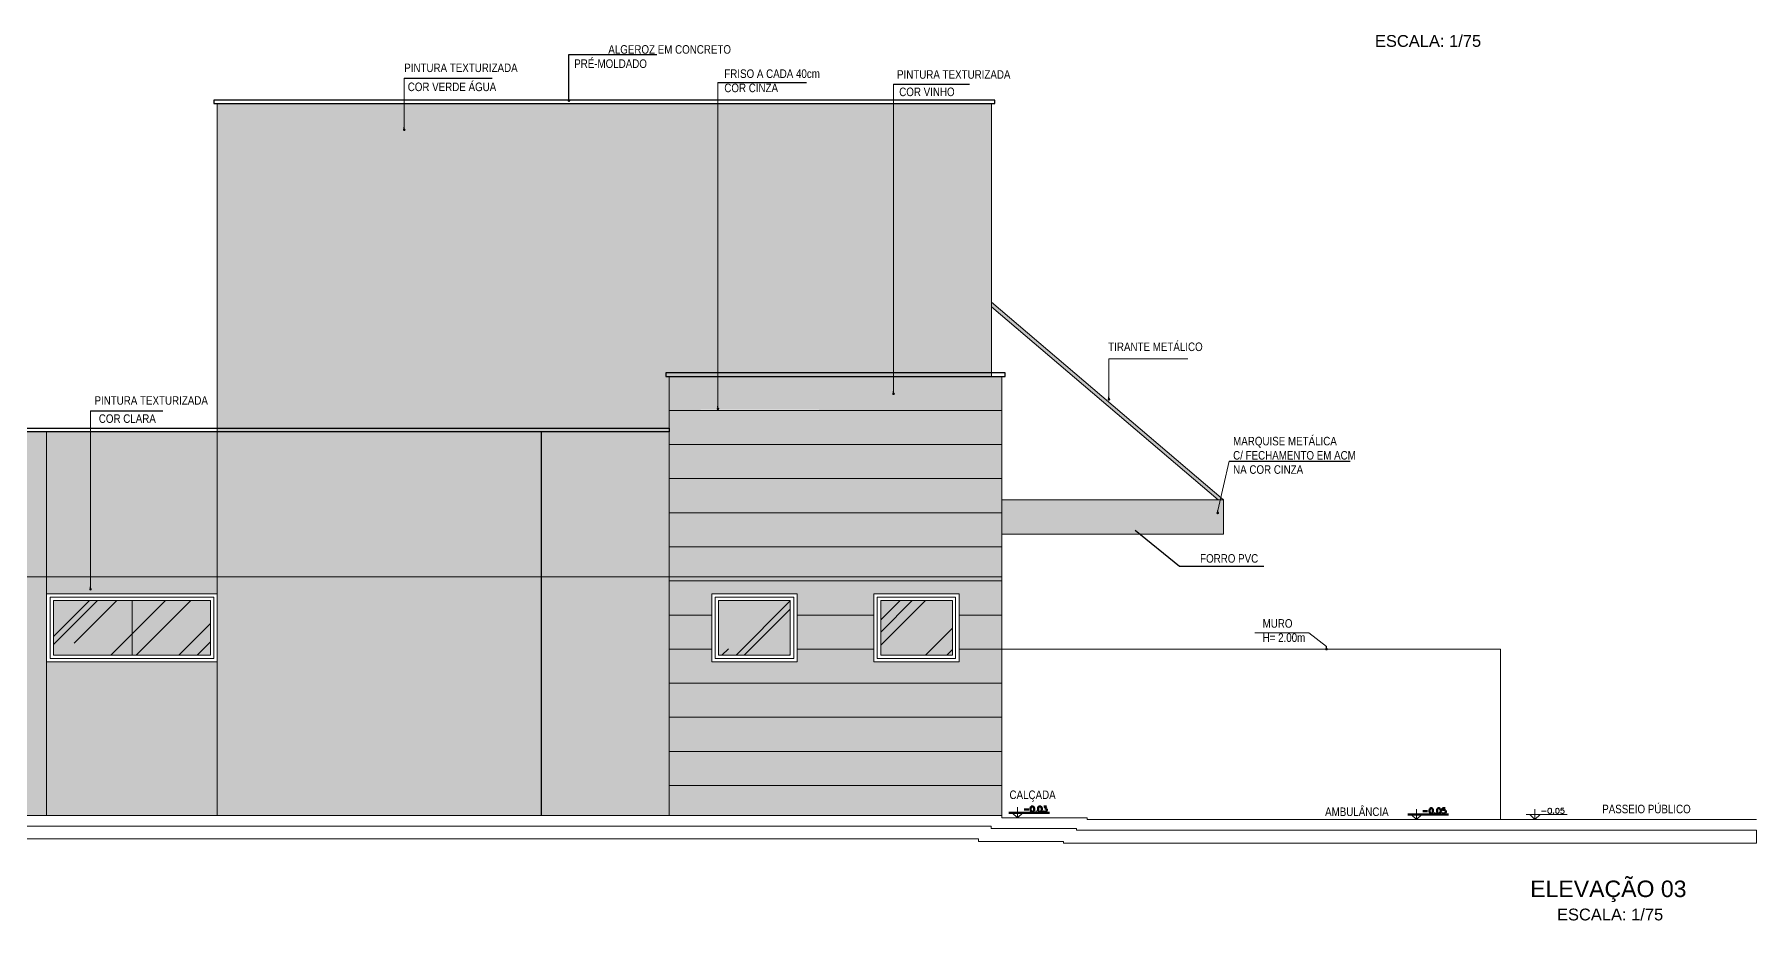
# Model space of a CAD drawing. Header units: inches. Extents: x 44775 to 44858.1, y 6760.4 to 6802.7.
# Drawn here: x 44795.87 to 44816.06, y 6770.98 to 6781.37 of the extents above; entities that cross this region are included whole.
import ezdxf

# ---------------------------------------------------------------- set-up
doc = ezdxf.new("R2010")
doc.units = ezdxf.units.IN
doc.header["$MEASUREMENT"] = 0
doc.layers.add('at_Entity', color=7, linetype='Continuous', lineweight=9)
for name, color, linetype in [('PA', 7, 'Continuous'), ('PENA3', 3, 'Continuous'), ('TEXTO 3', 2, 'Continuous'), ('TEXTO 4', 6, 'Continuous')]:
    doc.layers.add(name, color=color, linetype=linetype)
doc.styles.add('ARIAL', font='ARIALN.TTF')
doc.styles.add('style1', font='arial.ttf')
pattern_1 = [(45, (0.1073, 5.4537), (0.712763635, 1.900703028), [12.6, -1.68, 4.2, -0.84]), (45, (0.6003, 6.5407), (-1.383949392, 0.19601), [2.52, -0.2772, 5.04, -0.63]), (45, (-0.10056, 6.25556), (2.690682724, 3.486602117), [6.72, -1.176, 3.36, -0.84])]

# ---------------------------------------------------------------- blocks, each defined once
blk = doc.blocks.new('_DOT')
at = {"color": 0, "linetype": 'ByBlock'}
blk.add_line((-0.5, 0), (-1, 0), dxfattribs=at)
at = {"color": 0, "linetype": 'ByBlock', "const_width": 0.5}
blk.add_lwpolyline([(-0.25, 0, 1), (0.25, 0, 1)], format="xyb", close=True, dxfattribs=at)
blk = doc.blocks.new('FREPOKF')
at = {"layer": 'at_Entity', "color": 0}
for p, q in [((44807.287, 6766.728), (44807.287, 6766.853)), ((44807.223, 6766.789), (44807.287, 6766.728)), ((44807.287, 6766.789), (44807.223, 6766.789)), ((44807.287, 6766.789), (44807.223, 6766.789)), ((44807.223, 6766.789), (44807.287, 6766.728)), ((44807.287, 6766.728), (44807.287, 6766.789)), ((44807.287, 6766.728), (44807.348, 6766.789))]:
    blk.add_line(p, q, dxfattribs=at)
at = {"layer": 'at_Entity', "color": 0, "lineweight": 211}
for p, q in [((44807.365, 6766.828), (44807.418, 6766.828)), ((44807.441, 6766.853), (44807.439, 6766.836)), ((44807.439, 6766.836), (44807.439, 6766.828)), ((44807.439, 6766.828), (44807.441, 6766.813)), ((44807.447, 6766.861), (44807.441, 6766.853)), ((44807.441, 6766.813), (44807.447, 6766.804)), ((44807.456, 6766.864), (44807.447, 6766.861)), ((44807.447, 6766.804), (44807.456, 6766.802)), ((44807.462, 6766.864), (44807.456, 6766.864)), ((44807.456, 6766.802), (44807.462, 6766.802)), ((44807.471, 6766.861), (44807.462, 6766.864)), ((44807.462, 6766.802), (44807.471, 6766.804)), ((44807.477, 6766.853), (44807.471, 6766.861)), ((44807.471, 6766.804), (44807.477, 6766.813)), ((44807.481, 6766.836), (44807.477, 6766.853)), ((44807.477, 6766.813), (44807.481, 6766.828)), ((44807.481, 6766.828), (44807.481, 6766.836)), ((44807.505, 6766.806), (44807.5, 6766.804)), ((44807.5, 6766.804), (44807.505, 6766.802)), ((44807.507, 6766.804), (44807.505, 6766.806)), ((44807.505, 6766.802), (44807.507, 6766.804)), ((44807.53, 6766.853), (44807.528, 6766.836)), ((44807.528, 6766.836), (44807.528, 6766.828)), ((44807.528, 6766.828), (44807.53, 6766.813)), ((44807.536, 6766.861), (44807.53, 6766.853)), ((44807.53, 6766.813), (44807.536, 6766.804)), ((44807.545, 6766.864), (44807.536, 6766.861)), ((44807.536, 6766.804), (44807.545, 6766.802)), ((44807.551, 6766.864), (44807.545, 6766.864)), ((44807.545, 6766.802), (44807.551, 6766.802)), ((44807.56, 6766.861), (44807.551, 6766.864)), ((44807.551, 6766.802), (44807.56, 6766.804)), ((44807.566, 6766.853), (44807.56, 6766.861)), ((44807.56, 6766.804), (44807.566, 6766.813)), ((44807.57, 6766.836), (44807.566, 6766.853)), ((44807.566, 6766.813), (44807.57, 6766.828)), ((44807.57, 6766.828), (44807.57, 6766.836)), ((44807.591, 6766.806), (44807.587, 6766.813)), ((44807.593, 6766.804), (44807.591, 6766.806)), ((44807.593, 6766.864), (44807.625, 6766.864)), ((44807.602, 6766.802), (44807.593, 6766.804)), ((44807.61, 6766.802), (44807.602, 6766.802)), ((44807.625, 6766.864), (44807.608, 6766.84)), ((44807.608, 6766.84), (44807.617, 6766.84)), ((44807.621, 6766.804), (44807.61, 6766.802)), ((44807.617, 6766.84), (44807.623, 6766.836)), ((44807.625, 6766.811), (44807.621, 6766.804)), ((44807.623, 6766.836), (44807.625, 6766.834)), ((44807.625, 6766.834), (44807.629, 6766.825)), ((44807.629, 6766.819), (44807.625, 6766.811)), ((44807.629, 6766.825), (44807.629, 6766.819)), ((44807.185, 6766.789), (44807.661, 6766.789))]:
    blk.add_line(p, q, dxfattribs=at)
blk = doc.blocks.new('EOIJF')
at = {"layer": 'at_Entity', "color": 0}
for p, q in [((44811.963, 6766.709), (44811.963, 6766.832)), ((44811.9, 6766.768), (44811.963, 6766.709)), ((44811.963, 6766.768), (44811.9, 6766.768)), ((44811.963, 6766.768), (44811.9, 6766.768)), ((44811.9, 6766.768), (44811.963, 6766.709)), ((44811.963, 6766.709), (44811.963, 6766.768)), ((44811.963, 6766.709), (44812.024, 6766.768))]:
    blk.add_line(p, q, dxfattribs=at)
at = {"layer": 'at_Entity', "color": 0, "lineweight": 211}
for p, q in [((44812.039, 6766.809), (44812.094, 6766.809)), ((44812.118, 6766.832), (44812.115, 6766.817)), ((44812.115, 6766.817), (44812.115, 6766.809)), ((44812.115, 6766.809), (44812.118, 6766.794)), ((44812.124, 6766.84), (44812.118, 6766.832)), ((44812.118, 6766.794), (44812.124, 6766.785)), ((44812.132, 6766.844), (44812.124, 6766.84)), ((44812.139, 6766.844), (44812.132, 6766.844)), ((44812.147, 6766.84), (44812.139, 6766.844)), ((44812.154, 6766.832), (44812.147, 6766.84)), ((44812.147, 6766.785), (44812.154, 6766.794)), ((44812.156, 6766.817), (44812.154, 6766.832)), ((44812.154, 6766.794), (44812.156, 6766.809)), ((44812.156, 6766.809), (44812.156, 6766.817)), ((44812.206, 6766.832), (44812.204, 6766.817)), ((44812.204, 6766.817), (44812.204, 6766.809)), ((44812.204, 6766.809), (44812.206, 6766.794)), ((44812.213, 6766.84), (44812.206, 6766.832)), ((44812.206, 6766.794), (44812.213, 6766.785)), ((44812.221, 6766.844), (44812.213, 6766.84)), ((44812.228, 6766.844), (44812.221, 6766.844)), ((44812.236, 6766.84), (44812.228, 6766.844)), ((44812.242, 6766.832), (44812.236, 6766.84)), ((44812.236, 6766.785), (44812.242, 6766.794)), ((44812.247, 6766.817), (44812.242, 6766.832)), ((44812.242, 6766.794), (44812.247, 6766.809)), ((44812.247, 6766.809), (44812.247, 6766.817)), ((44812.266, 6766.787), (44812.264, 6766.794)), ((44812.27, 6766.844), (44812.266, 6766.817)), ((44812.266, 6766.817), (44812.27, 6766.819)), ((44812.3, 6766.844), (44812.27, 6766.844)), ((44812.27, 6766.819), (44812.278, 6766.823)), ((44812.278, 6766.823), (44812.287, 6766.823)), ((44812.287, 6766.823), (44812.295, 6766.819)), ((44812.295, 6766.819), (44812.302, 6766.815)), ((44812.302, 6766.815), (44812.306, 6766.804)), ((44812.306, 6766.8), (44812.302, 6766.789)), ((44812.306, 6766.804), (44812.306, 6766.8)), ((44811.862, 6766.768), (44812.338, 6766.768)), ((44812.124, 6766.785), (44812.132, 6766.781)), ((44812.132, 6766.781), (44812.139, 6766.781)), ((44812.139, 6766.781), (44812.147, 6766.785)), ((44812.181, 6766.787), (44812.177, 6766.785)), ((44812.177, 6766.785), (44812.181, 6766.781)), ((44812.183, 6766.785), (44812.181, 6766.787)), ((44812.181, 6766.781), (44812.183, 6766.785)), ((44812.213, 6766.785), (44812.221, 6766.781)), ((44812.221, 6766.781), (44812.228, 6766.781)), ((44812.228, 6766.781), (44812.236, 6766.785)), ((44812.27, 6766.785), (44812.266, 6766.787)), ((44812.278, 6766.781), (44812.27, 6766.785)), ((44812.287, 6766.781), (44812.278, 6766.781)), ((44812.295, 6766.785), (44812.287, 6766.781)), ((44812.302, 6766.789), (44812.295, 6766.785))]:
    blk.add_line(p, q, dxfattribs=at)
blk = doc.blocks.new('RIJF')
at = {"layer": 'at_Entity', "color": 0}
for p, q in [((44813.351, 6766.709), (44813.351, 6766.832)), ((44813.43, 6766.809), (44813.485, 6766.809)), ((44813.508, 6766.832), (44813.504, 6766.817)), ((44813.504, 6766.817), (44813.504, 6766.809)), ((44813.504, 6766.809), (44813.508, 6766.794)), ((44813.514, 6766.84), (44813.508, 6766.832)), ((44813.508, 6766.794), (44813.514, 6766.785)), ((44813.523, 6766.844), (44813.514, 6766.84)), ((44813.529, 6766.844), (44813.523, 6766.844)), ((44813.537, 6766.84), (44813.529, 6766.844)), ((44813.544, 6766.832), (44813.537, 6766.84)), ((44813.537, 6766.785), (44813.544, 6766.794)), ((44813.546, 6766.817), (44813.544, 6766.832)), ((44813.544, 6766.794), (44813.546, 6766.809)), ((44813.546, 6766.809), (44813.546, 6766.817)), ((44813.597, 6766.832), (44813.595, 6766.817)), ((44813.595, 6766.817), (44813.595, 6766.809)), ((44813.595, 6766.809), (44813.597, 6766.794)), ((44813.603, 6766.84), (44813.597, 6766.832)), ((44813.597, 6766.794), (44813.603, 6766.785)), ((44813.612, 6766.844), (44813.603, 6766.84)), ((44813.618, 6766.844), (44813.612, 6766.844)), ((44813.626, 6766.84), (44813.618, 6766.844)), ((44813.633, 6766.832), (44813.626, 6766.84)), ((44813.626, 6766.785), (44813.633, 6766.794)), ((44813.635, 6766.817), (44813.633, 6766.832)), ((44813.633, 6766.794), (44813.635, 6766.809)), ((44813.635, 6766.809), (44813.635, 6766.817)), ((44813.656, 6766.787), (44813.654, 6766.794)), ((44813.66, 6766.844), (44813.656, 6766.817)), ((44813.656, 6766.817), (44813.66, 6766.819)), ((44813.69, 6766.844), (44813.66, 6766.844)), ((44813.66, 6766.819), (44813.669, 6766.823)), ((44813.669, 6766.823), (44813.677, 6766.823)), ((44813.677, 6766.823), (44813.686, 6766.819)), ((44813.686, 6766.819), (44813.692, 6766.815)), ((44813.692, 6766.815), (44813.694, 6766.804)), ((44813.694, 6766.8), (44813.692, 6766.789)), ((44813.694, 6766.804), (44813.694, 6766.8)), ((44813.25, 6766.768), (44813.728, 6766.768)), ((44813.29, 6766.768), (44813.351, 6766.709)), ((44813.351, 6766.768), (44813.29, 6766.768)), ((44813.351, 6766.768), (44813.29, 6766.768)), ((44813.29, 6766.768), (44813.351, 6766.709)), ((44813.351, 6766.709), (44813.351, 6766.768)), ((44813.351, 6766.709), (44813.415, 6766.768)), ((44813.514, 6766.785), (44813.523, 6766.781)), ((44813.523, 6766.781), (44813.529, 6766.781)), ((44813.529, 6766.781), (44813.537, 6766.785)), ((44813.569, 6766.787), (44813.567, 6766.785)), ((44813.567, 6766.785), (44813.569, 6766.781)), ((44813.573, 6766.785), (44813.569, 6766.787)), ((44813.569, 6766.781), (44813.573, 6766.785)), ((44813.603, 6766.785), (44813.612, 6766.781)), ((44813.612, 6766.781), (44813.618, 6766.781)), ((44813.618, 6766.781), (44813.626, 6766.785)), ((44813.66, 6766.785), (44813.656, 6766.787)), ((44813.669, 6766.781), (44813.66, 6766.785)), ((44813.677, 6766.781), (44813.669, 6766.781)), ((44813.686, 6766.785), (44813.677, 6766.781)), ((44813.692, 6766.789), (44813.686, 6766.785))]:
    blk.add_line(p, q, dxfattribs=at)

msp = doc.modelspace()

# ---------------------------------------------------------------- hatches: boundary and pattern name
h = msp.add_hatch()
h.set_pattern_fill('AR-RROOF', color=256, scale=0.84, angle=45)
h.set_pattern_definition(pattern_1)
h.paths.add_polyline_path([(44797.0125, 6774.7317), (44796.092, 6774.7317), (44796.092, 6774.0926), (44797.0125, 6774.0926)])
h = msp.add_hatch()
h.set_pattern_fill('AR-RROOF', color=256, scale=0.84, angle=45)
h.set_pattern_definition(pattern_1)
h.paths.add_polyline_path([(44797.9309, 6774.7317), (44797.0125, 6774.7317), (44797.0125, 6774.0926), (44797.9309, 6774.0926)])
h = msp.add_hatch()
h.set_pattern_fill('AR-RROOF', color=256, scale=0.84, angle=45)
h.set_pattern_definition(pattern_1)
h.paths.add_polyline_path([(44804.7298, 6774.7317), (44803.8919, 6774.7317), (44803.8897, 6774.7296), (44803.8897, 6774.0926), (44804.7298, 6774.0926)])
h = msp.add_hatch()
h.set_pattern_fill('AR-RROOF', color=256, scale=0.84, angle=45)
h.set_pattern_definition(pattern_1)
h.paths.add_polyline_path([(44806.63, 6774.7317), (44805.79, 6774.7317), (44805.79, 6774.0926), (44806.63, 6774.0926)])
at = {"layer": 'at_Entity', "true_color": 0xaca072}
h = msp.add_hatch(color=33, dxfattribs=at)
h.dxf.hatch_style = 1
h.paths.add_polyline_path([(44803.8813, 6780.5614), (44800.2036, 6780.5614), (44800.2036, 6780.2842), (44800.2036, 6780.2617, -1), (44800.2036, 6780.2467, -1), (44800.2036, 6780.2617), (44800.2036, 6780.2842), (44800.2036, 6780.5614), (44798.0113, 6780.5614), (44798.0113, 6776.7123), (44802.6095, 6776.7123), (44803.3099, 6776.7123), (44803.3099, 6777.3619), (44803.8813, 6777.3619)])
h = msp.add_hatch(color=33, dxfattribs=at)
h.dxf.hatch_style = 1
h.paths.add_polyline_path([(44805.9402, 6780.5614), (44803.8813, 6780.5614), (44803.8813, 6777.3619), (44805.9402, 6777.3619)])
h = msp.add_hatch(color=33, dxfattribs=at)
h.dxf.hatch_style = 1
h.paths.add_polyline_path([(44807.0892, 6780.5614), (44805.9402, 6780.5614), (44805.9402, 6777.3619), (44807.0892, 6777.3619)])
h = msp.add_hatch(color=33, dxfattribs=at)
h.dxf.hatch_style = 1
h.paths.add_polyline_path([(44796.0116, 6776.7123), (44792.2133, 6776.7123), (44792.2133, 6775.011), (44796.0116, 6775.011)])
h = msp.add_hatch(color=33, dxfattribs=at)
h.dxf.hatch_style = 1
h.paths.add_polyline_path([(44801.8096, 6776.7123), (44798.0113, 6776.7123), (44798.0113, 6775.011), (44801.8096, 6775.011)])
h = msp.add_hatch(color=33, dxfattribs=at)
h.dxf.hatch_style = 1
h.paths.add_polyline_path([(44803.3099, 6776.7123), (44801.8096, 6776.7123), (44801.8096, 6775.011), (44802.6095, 6775.011), (44803.3099, 6775.011)])
at = {"layer": 'PA'}
h = msp.add_hatch(color=253, dxfattribs=at)
h.dxf.hatch_style = 1
h.paths.add_polyline_path([(44807.0892, 6778.2338), (44807.0892, 6778.1787), (44809.7449, 6775.9124), (44809.7691, 6775.9124), (44809.7756, 6775.9404)])
at = {"layer": 'PA', "true_color": 0x4f7538}
h = msp.add_hatch(color=87, dxfattribs=at)
h.dxf.hatch_style = 1
h.paths.add_polyline_path([(44803.8813, 6777.3619), (44803.3099, 6777.3619), (44803.3099, 6776.962), (44803.8813, 6776.9732, -0.9997033), (44803.8813, 6776.9882), (44803.8813, 6777.0107)])
h = msp.add_hatch(color=87, dxfattribs=at)
h.dxf.hatch_style = 1
h.paths.add_polyline_path([(44805.9402, 6777.187), (44805.9402, 6777.3619), (44803.8813, 6777.3619), (44803.8813, 6777.0107), (44803.8813, 6776.9882, -1.0002968), (44803.8813, 6776.9732), (44807.2098, 6776.962), (44807.2098, 6777.3619), (44805.9402, 6777.3619), (44805.9402, 6777.187), (44805.9402, 6777.1645, -1), (44805.9402, 6777.1495, -1), (44805.9402, 6777.1645)])
h = msp.add_hatch(color=87, dxfattribs=at)
h.dxf.hatch_style = 1
h.paths.add_polyline_path([(44807.2098, 6776.962), (44803.3099, 6776.962), (44803.3099, 6776.5621), (44807.2098, 6776.5621)])
at = {"layer": 'PA', "true_color": 0xd1cfbd}
h = msp.add_hatch(color=9, dxfattribs=at)
h.dxf.hatch_style = 1
h.paths.add_polyline_path([(44798.0113, 6776.7123), (44796.5258, 6776.7123), (44796.5258, 6774.8946), (44796.5258, 6774.8721, -1), (44796.5258, 6774.8571, -1), (44796.5258, 6774.8721), (44796.5258, 6774.8946), (44796.5258, 6776.7123), (44796.0116, 6776.7123), (44796.0116, 6774.8121), (44798.0113, 6774.8121)])
at = {"layer": 'PA', "true_color": 0x4f7538}
h = msp.add_hatch(color=87, dxfattribs=at)
h.dxf.hatch_style = 1
h.paths.add_polyline_path([(44807.2098, 6776.5621), (44803.3099, 6776.5621), (44803.3099, 6776.1621), (44807.2098, 6776.1621)])
h = msp.add_hatch(color=87, dxfattribs=at)
h.dxf.hatch_style = 1
h.paths.add_polyline_path([(44807.2098, 6776.1621), (44803.3099, 6776.1621), (44803.3099, 6775.7622), (44807.2098, 6775.7622)])
at = {"layer": 'PA'}
h = msp.add_hatch(color=252, dxfattribs=at)
h.dxf.hatch_style = 1
h.paths.add_polyline_path([(44809.8084, 6775.9124), (44809.7691, 6775.9124), (44809.7407, 6775.7897), (44809.7407, 6775.7672, -1), (44809.7407, 6775.7522, -1), (44809.7407, 6775.7672), (44809.7407, 6775.7897), (44809.7691, 6775.9124), (44807.2098, 6775.9124), (44807.2098, 6775.5125), (44809.8084, 6775.5125)])
at = {"layer": 'PA', "true_color": 0x4f7538}
h = msp.add_hatch(color=87, dxfattribs=at)
h.dxf.hatch_style = 1
h.paths.add_polyline_path([(44807.2098, 6775.7622), (44803.3099, 6775.7622), (44803.3099, 6775.3623), (44807.2098, 6775.3623)])
h = msp.add_hatch(color=87, dxfattribs=at)
h.dxf.hatch_style = 1
h.paths.add_polyline_path([(44807.2098, 6775.3623), (44803.3099, 6775.3623), (44803.3099, 6774.9623), (44807.2098, 6774.9623)])
at = {"layer": 'PA', "true_color": 0xd1cfbd}
h = msp.add_hatch(color=9, dxfattribs=at)
h.dxf.hatch_style = 1
h.paths.add_polyline_path([(44796.0116, 6775.011), (44792.2133, 6775.011), (44792.2133, 6772.2114), (44796.0116, 6772.2114)])
h = msp.add_hatch(color=9, dxfattribs=at)
h.dxf.hatch_style = 1
h.paths.add_polyline_path([(44801.8096, 6775.011), (44798.0113, 6775.011), (44798.0113, 6772.2114), (44801.8096, 6772.2114)])
h = msp.add_hatch(color=9, dxfattribs=at)
h.dxf.hatch_style = 1
h.paths.add_polyline_path([(44803.3099, 6775.011), (44801.8096, 6775.011), (44801.8096, 6772.2114), (44803.3099, 6772.2114)])
at = {"layer": 'PA', "true_color": 0x4f7538}
h = msp.add_hatch(color=87, dxfattribs=at)
h.dxf.hatch_style = 1
h.paths.add_polyline_path([(44807.2098, 6774.9623), (44803.3099, 6774.9623), (44803.3099, 6774.5624), (44803.8093, 6774.5624), (44803.8093, 6774.8121), (44804.8102, 6774.8121), (44804.8102, 6774.5624), (44805.7096, 6774.5624), (44805.7096, 6774.8121), (44806.7083, 6774.8121), (44806.7083, 6774.5624), (44807.2098, 6774.5624)])
at = {"layer": 'PA', "true_color": 0xb8c9d1}
h = msp.add_hatch(color=9, dxfattribs=at)
h.dxf.hatch_style = 1
h.paths.add_polyline_path([(44797.0125, 6774.7317), (44796.092, 6774.7317), (44796.092, 6774.0926), (44797.0125, 6774.0926)])
h = msp.add_hatch(color=9, dxfattribs=at)
h.dxf.hatch_style = 1
h.paths.add_polyline_path([(44797.9309, 6774.7317), (44797.0125, 6774.7317), (44797.0125, 6774.0926), (44797.9309, 6774.0926)])
h = msp.add_hatch(color=9, dxfattribs=at)
h.dxf.hatch_style = 1
h.paths.add_polyline_path([(44804.7298, 6774.7317), (44803.8919, 6774.7317), (44803.8897, 6774.7296), (44803.8897, 6774.0926), (44804.7298, 6774.0926)])
h = msp.add_hatch(color=9, dxfattribs=at)
h.dxf.hatch_style = 1
h.paths.add_polyline_path([(44806.63, 6774.7317), (44805.79, 6774.7317), (44805.79, 6774.0926), (44806.63, 6774.0926)])
at = {"layer": 'PA', "true_color": 0x4f7538}
h = msp.add_hatch(color=87, dxfattribs=at)
h.dxf.hatch_style = 1
h.paths.add_polyline_path([(44803.8093, 6774.5624), (44803.3099, 6774.5624), (44803.3099, 6774.1624), (44803.8093, 6774.1624)])
h = msp.add_hatch(color=87, dxfattribs=at)
h.dxf.hatch_style = 1
h.paths.add_polyline_path([(44805.7096, 6774.5624), (44804.8102, 6774.5624), (44804.8102, 6774.1624), (44805.7096, 6774.1624)])
h = msp.add_hatch(color=87, dxfattribs=at)
h.dxf.hatch_style = 1
h.paths.add_polyline_path([(44807.2098, 6774.5624), (44806.7083, 6774.5624), (44806.7083, 6774.1624), (44807.2098, 6774.1624)])
h = msp.add_hatch(color=87, dxfattribs=at)
h.dxf.hatch_style = 1
h.paths.add_polyline_path([(44805.7096, 6774.1624), (44804.8102, 6774.1624), (44804.8102, 6774.0122), (44803.8093, 6774.0122), (44803.8093, 6774.1624), (44803.3099, 6774.1624), (44803.3099, 6773.7625), (44807.2098, 6773.7625), (44807.2098, 6774.1624), (44806.7083, 6774.1624), (44806.7083, 6774.0122), (44805.7096, 6774.0122)])
at = {"layer": 'PA', "true_color": 0xd1cfbd}
h = msp.add_hatch(color=9, dxfattribs=at)
h.dxf.hatch_style = 1
h.paths.add_polyline_path([(44798.0113, 6774.0122), (44796.0116, 6774.0122), (44796.0116, 6772.2114), (44798.0113, 6772.2114)])
at = {"layer": 'PA', "true_color": 0x4f7538}
h = msp.add_hatch(color=87, dxfattribs=at)
h.dxf.hatch_style = 1
h.paths.add_polyline_path([(44807.2098, 6773.7625), (44803.3099, 6773.7625), (44803.3099, 6773.3626), (44807.2098, 6773.3626)])
h = msp.add_hatch(color=87, dxfattribs=at)
h.dxf.hatch_style = 1
h.paths.add_polyline_path([(44807.2098, 6773.3626), (44803.3099, 6773.3626), (44803.3099, 6772.9626), (44807.2098, 6772.9626)])
h = msp.add_hatch(color=87, dxfattribs=at)
h.dxf.hatch_style = 1
h.paths.add_polyline_path([(44807.2098, 6772.9626), (44803.3099, 6772.9626), (44803.3099, 6772.5627), (44807.2098, 6772.5627)])
h = msp.add_hatch(color=87, dxfattribs=at)
h.dxf.hatch_style = 1
h.paths.add_polyline_path([(44807.2098, 6772.5627), (44803.3099, 6772.5627), (44803.3099, 6772.2114), (44807.2098, 6772.2114)])

# ---------------------------------------------------------------- linework, layer by layer
for p, q in [((44800.2036, 6780.8598), (44801.2343, 6780.8598)), ((44803.8813, 6780.8069), (44804.9209, 6780.8069)), ((44805.9402, 6780.79), (44806.8301, 6780.79)), ((44796.5258, 6776.9578), (44797.3736, 6776.9578)), ((44809.874, 6776.3653), (44811.2928, 6776.3653)), ((44808.7744, 6775.5559), (44809.2924, 6775.1349)), ((44809.2924, 6775.1349), (44809.8651, 6775.1349)), ((44809.8651, 6775.1349), (44810.2809, 6775.1349))]:
    msp.add_line(p, q)
at = {"color": 3}
for points in [[(44797.9713, 6780.5614), (44807.1292, 6780.5614), (44807.1292, 6780.6014), (44797.9713, 6780.6014)], [(44803.2699, 6777.3619), (44807.2498, 6777.3619), (44807.2498, 6777.4019), (44803.2699, 6777.4019)], [(44803.3099, 6776.7123), (44781.7749, 6776.7123), (44781.7749, 6776.7523), (44803.3099, 6776.7523)]]:
    msp.add_lwpolyline(points, close=True, dxfattribs=at)
at = {"layer": 'at_Entity', "color": 0}
for p, q in [((44800.2036, 6780.2842), (44800.2036, 6780.8598)), ((44803.8813, 6777.0107), (44803.8813, 6780.8069)), ((44805.9402, 6777.187), (44805.9402, 6780.79)), ((44807.0892, 6780.5614), (44798.0113, 6780.5614)), ((44798.0113, 6780.5614), (44798.0113, 6776.7123)), ((44807.0892, 6780.5614), (44807.0892, 6777.3619)), ((44809.8084, 6775.9124), (44807.0892, 6778.2338)), ((44809.7449, 6775.9124), (44807.0892, 6778.1787)), ((44808.4647, 6777.1228), (44808.4647, 6777.5693)), ((44808.4647, 6777.5693), (44809.3915, 6777.5693)), ((44803.3099, 6777.3619), (44803.3099, 6772.2114)), ((44807.2098, 6777.3619), (44803.3099, 6777.3619)), ((44807.2098, 6777.3619), (44807.2098, 6772.2114)), ((44796.5258, 6774.8946), (44796.5258, 6776.9578)), ((44796.0116, 6776.7123), (44792.2133, 6776.7123)), ((44796.0116, 6776.7123), (44796.0116, 6772.2114)), ((44796.0116, 6776.7123), (44798.0113, 6776.7123)), ((44797.897, 6776.7123), (44797.6473, 6776.7123)), ((44797.897, 6776.7123), (44797.6473, 6776.7123)), ((44798.0113, 6776.7123), (44798.0113, 6772.2114)), ((44798.0113, 6776.7123), (44803.3099, 6776.7123)), ((44802.6095, 6776.7123), (44803.3099, 6776.7123)), ((44809.7407, 6775.7897), (44809.874, 6776.3653)), ((44809.8084, 6775.9124), (44807.2098, 6775.9124)), ((44809.8084, 6775.5125), (44809.8084, 6775.9124)), ((44807.2098, 6775.5125), (44809.8084, 6775.5125)), ((44781.8149, 6775.0114), (44807.2098, 6775.0114)), ((44792.2133, 6775.011), (44796.0116, 6775.011)), ((44801.8096, 6775.011), (44798.0113, 6775.011)), ((44802.6095, 6775.011), (44801.8096, 6775.011)), ((44796.0116, 6774.8121), (44798.0113, 6774.8121)), ((44796.0116, 6774.0122), (44796.0116, 6774.8121)), ((44796.0518, 6774.7719), (44797.9711, 6774.7719)), ((44796.0518, 6774.0524), (44796.0518, 6774.7719)), ((44796.092, 6774.7317), (44797.9309, 6774.7317)), ((44796.092, 6774.0926), (44796.092, 6774.7317)), ((44797.0125, 6774.7317), (44797.0125, 6774.0926)), ((44797.9309, 6774.7317), (44797.9309, 6774.0926)), ((44797.9711, 6774.7719), (44797.9711, 6774.0524)), ((44798.0113, 6774.8121), (44798.0113, 6774.0122)), ((44803.8093, 6774.8121), (44804.8102, 6774.8121)), ((44803.8093, 6774.0122), (44803.8093, 6774.8121)), ((44804.77, 6774.7719), (44803.8495, 6774.7719)), ((44803.8495, 6774.7719), (44803.8495, 6774.0524)), ((44804.7298, 6774.7317), (44803.8897, 6774.7317)), ((44803.8897, 6774.7317), (44803.8897, 6774.0926)), ((44803.8897, 6774.7296), (44803.8919, 6774.7317)), ((44804.7298, 6774.0926), (44804.7298, 6774.7317)), ((44804.77, 6774.0524), (44804.77, 6774.7719)), ((44804.8102, 6774.8121), (44804.8102, 6774.0122)), ((44805.7096, 6774.8121), (44806.7083, 6774.8121)), ((44805.7096, 6774.0122), (44805.7096, 6774.8121)), ((44806.6681, 6774.7719), (44805.7498, 6774.7719)), ((44805.7498, 6774.7719), (44805.7498, 6774.0524)), ((44806.63, 6774.7317), (44805.79, 6774.7317)), ((44805.79, 6774.7317), (44805.79, 6774.0926)), ((44805.79, 6774.7296), (44805.79, 6774.7317)), ((44806.63, 6774.0926), (44806.63, 6774.7317)), ((44806.6681, 6774.0524), (44806.6681, 6774.7719)), ((44806.7083, 6774.8121), (44806.7083, 6774.0122)), ((44810.8072, 6774.355), (44810.1745, 6774.355)), ((44811.0145, 6774.1921), (44810.8072, 6774.355)), ((44797.9309, 6774.0926), (44796.092, 6774.0926)), ((44803.8897, 6774.0926), (44804.7298, 6774.0926)), ((44805.79, 6774.0926), (44806.63, 6774.0926)), ((44813.0565, 6774.1624), (44807.2098, 6774.1624)), ((44813.0565, 6772.1628), (44813.0565, 6774.1624)), ((44798.0113, 6774.0122), (44796.0116, 6774.0122)), ((44797.9711, 6774.0524), (44796.0518, 6774.0524)), ((44804.8102, 6774.0122), (44803.8093, 6774.0122)), ((44803.8495, 6774.0524), (44804.77, 6774.0524)), ((44806.7083, 6774.0122), (44805.7096, 6774.0122)), ((44805.7498, 6774.0524), (44806.6681, 6774.0524)), ((44781.8149, 6772.2114), (44807.2098, 6772.2114)), ((44807.0829, 6772.0866), (44781.9398, 6772.0866)), ((44797.897, 6772.2114), (44797.6473, 6772.2114)), ((44807.0829, 6772.057), (44807.0829, 6772.0866)), ((44808.0838, 6772.057), (44807.0829, 6772.057)), ((44807.2098, 6772.2114), (44807.2098, 6772.1818)), ((44807.2098, 6772.1818), (44808.2086, 6772.1818)), ((44808.0838, 6772.0379), (44808.0838, 6772.057)), ((44808.2086, 6772.1818), (44808.2086, 6772.1628)), ((44808.2086, 6772.1628), (44816.0571, 6772.1628)), ((44806.9348, 6771.9363), (44782.09, 6771.9363)), ((44806.9348, 6771.9067), (44806.9348, 6771.9363)), ((44807.9335, 6771.9067), (44806.9348, 6771.9067)), ((44807.9335, 6771.8877), (44807.9335, 6771.9067)), ((44816.0571, 6771.8877), (44807.9335, 6771.8877)), ((44816.0571, 6771.8877), (44807.9335, 6771.8877)), ((44816.0571, 6772.0379), (44808.0838, 6772.0379)), ((44816.0571, 6772.0379), (44816.0571, 6771.8877))]:
    msp.add_line(p, q, dxfattribs=at)
at = {"layer": 'at_Entity', "color": 134, "true_color": 0x21a196}
for p, q in [((44798.0113, 6780.5614), (44798.0113, 6777.3619)), ((44798.0113, 6780.5614), (44807.0892, 6780.5614)), ((44807.0892, 6780.5614), (44807.0892, 6777.3619)), ((44807.0892, 6780.5614), (44807.0892, 6777.3619)), ((44798.0113, 6777.3619), (44798.0113, 6776.7123)), ((44803.3099, 6777.3619), (44803.3099, 6776.7123)), ((44803.3099, 6777.3619), (44803.3099, 6776.7123)), ((44792.2133, 6776.7123), (44796.0116, 6776.7123)), ((44796.0116, 6776.7123), (44796.0116, 6775.011)), ((44796.0116, 6776.7123), (44796.0116, 6775.011)), ((44798.0113, 6776.7123), (44798.0113, 6775.011)), ((44798.0113, 6776.7123), (44801.8096, 6776.7123)), ((44798.0113, 6776.7123), (44803.3099, 6776.7123)), ((44801.8096, 6776.7123), (44801.8096, 6775.011)), ((44801.8096, 6776.7123), (44801.8096, 6775.011)), ((44801.8096, 6776.7123), (44801.8096, 6775.011)), ((44801.8096, 6776.7123), (44802.6095, 6776.7123)), ((44792.2133, 6775.011), (44796.0116, 6775.011)), ((44798.0113, 6775.011), (44801.8096, 6775.011)), ((44801.8096, 6775.011), (44802.6095, 6775.011))]:
    msp.add_line(p, q, dxfattribs=at)
at = {"layer": 'at_Entity', "color": 216, "true_color": 0x720072}
for p, q in [((44803.3099, 6777.3619), (44803.3099, 6774.8121)), ((44803.3099, 6777.3619), (44807.2098, 6777.3619)), ((44807.2098, 6777.3619), (44807.2098, 6774.8121)), ((44807.2098, 6777.3619), (44807.2098, 6774.8121)), ((44803.3099, 6774.8121), (44803.3099, 6774.0122)), ((44803.8093, 6774.8121), (44803.8093, 6774.0122)), ((44803.8093, 6774.8121), (44803.8093, 6774.0122)), ((44804.8102, 6774.8121), (44804.8102, 6774.0122)), ((44805.7096, 6774.8121), (44805.7096, 6774.0122)), ((44805.7096, 6774.8121), (44805.7096, 6774.0122)), ((44806.7083, 6774.8121), (44806.7083, 6774.0122)), ((44807.2098, 6774.8121), (44807.2098, 6774.0122)), ((44807.2098, 6774.8121), (44807.2098, 6774.0122)), ((44803.3099, 6774.0122), (44803.3099, 6772.2114)), ((44807.2098, 6774.0122), (44807.2098, 6772.2114)), ((44807.2098, 6774.0122), (44807.2098, 6772.2114)), ((44803.3099, 6772.2114), (44807.2098, 6772.2114))]:
    msp.add_line(p, q, dxfattribs=at)
at = {"layer": 'at_Entity', "color": 252, "true_color": 0x989898}
for p, q in [((44807.2077, 6776.962), (44803.3099, 6776.962)), ((44807.2077, 6776.5621), (44803.3099, 6776.5621)), ((44807.2077, 6776.1621), (44803.3099, 6776.1621)), ((44807.2077, 6775.7622), (44803.3099, 6775.7622)), ((44807.2077, 6775.3623), (44803.3099, 6775.3623)), ((44807.2077, 6774.9623), (44803.3099, 6774.9623)), ((44803.3099, 6774.5624), (44803.8093, 6774.5624)), ((44805.7096, 6774.5624), (44804.8102, 6774.5624)), ((44806.7083, 6774.5624), (44807.2077, 6774.5624)), ((44803.3099, 6774.1624), (44803.8093, 6774.1624)), ((44804.8102, 6774.1624), (44805.7096, 6774.1624)), ((44806.7083, 6774.1624), (44807.2077, 6774.1624)), ((44807.2077, 6773.7625), (44803.3099, 6773.7625)), ((44807.2077, 6773.3626), (44803.3099, 6773.3626)), ((44807.2077, 6772.9626), (44803.3099, 6772.9626)), ((44807.2077, 6772.5627), (44803.3099, 6772.5627))]:
    msp.add_line(p, q, dxfattribs=at)
at = {"layer": 'at_Entity', "color": 254, "true_color": 0xdae3e7}
for p, q in [((44796.0116, 6776.7123), (44796.0116, 6775.011)), ((44796.0116, 6776.7123), (44798.0113, 6776.7123)), ((44798.0113, 6776.7123), (44798.0113, 6775.011)), ((44798.0113, 6776.7123), (44798.0113, 6775.011)), ((44802.6095, 6776.7123), (44803.3099, 6776.7123)), ((44803.3099, 6776.7123), (44803.3099, 6775.011)), ((44803.3099, 6776.7123), (44803.3099, 6775.011)), ((44807.2098, 6775.9124), (44807.2098, 6775.5125)), ((44807.2098, 6775.9124), (44809.8084, 6775.9124)), ((44809.8084, 6775.9124), (44809.8084, 6775.5125)), ((44809.8084, 6775.9124), (44809.8084, 6775.5125)), ((44807.2098, 6775.5125), (44809.8084, 6775.5125)), ((44792.2133, 6775.011), (44796.0116, 6775.011)), ((44796.0116, 6775.011), (44796.0116, 6774.8121)), ((44796.0116, 6775.011), (44796.0116, 6774.8121)), ((44796.0116, 6775.011), (44796.0116, 6774.8121)), ((44798.0113, 6775.011), (44798.0113, 6774.8121)), ((44798.0113, 6775.011), (44798.0113, 6774.8121)), ((44798.0113, 6775.011), (44798.0113, 6774.0122)), ((44798.0113, 6775.011), (44801.8096, 6775.011)), ((44801.8096, 6775.011), (44801.8096, 6774.0122)), ((44801.8096, 6775.011), (44801.8096, 6774.0122)), ((44801.8096, 6775.011), (44801.8096, 6772.2114)), ((44801.8096, 6775.011), (44803.3099, 6775.011)), ((44802.6095, 6775.011), (44803.3099, 6775.011)), ((44803.3099, 6775.011), (44803.3099, 6772.2114)), ((44803.3099, 6775.011), (44803.3099, 6772.2114)), ((44796.0116, 6774.8121), (44798.0113, 6774.8121)), ((44796.0116, 6774.8121), (44796.0116, 6774.0122)), ((44796.0116, 6774.8121), (44796.0116, 6774.0122)), ((44796.0116, 6774.0122), (44796.0116, 6772.2114)), ((44796.0116, 6774.0122), (44798.0113, 6774.0122)), ((44796.0116, 6774.0122), (44796.0116, 6772.2114)), ((44796.0116, 6774.0122), (44796.0116, 6772.2114)), ((44798.0113, 6774.0122), (44798.0113, 6772.2114)), ((44798.0113, 6774.0122), (44798.0113, 6772.2114)), ((44798.0113, 6774.0122), (44798.0113, 6772.2114)), ((44801.8096, 6774.0122), (44801.8096, 6772.2114)), ((44801.8096, 6774.0122), (44801.8096, 6772.2114)), ((44792.2133, 6772.2114), (44796.0116, 6772.2114)), ((44796.0116, 6772.2114), (44798.0113, 6772.2114)), ((44798.0113, 6772.2114), (44801.8096, 6772.2114)), ((44801.8096, 6772.2114), (44803.3099, 6772.2114))]:
    msp.add_line(p, q, dxfattribs=at)
at = {"layer": 'at_Entity', "color": 254, "true_color": 0xdbdbdb}
for p, q in [((44796.092, 6774.7317), (44796.092, 6774.0926)), ((44796.092, 6774.7317), (44797.0125, 6774.7317)), ((44797.0125, 6774.7317), (44797.0125, 6774.0926)), ((44797.0125, 6774.7317), (44797.9309, 6774.7317)), ((44797.0125, 6774.7317), (44797.0125, 6774.0926)), ((44797.0125, 6774.7317), (44797.0125, 6774.0926)), ((44797.9309, 6774.7317), (44797.9309, 6774.0926)), ((44797.9309, 6774.7317), (44797.9309, 6774.0926)), ((44803.8897, 6774.7317), (44803.8897, 6774.0926)), ((44803.8897, 6774.7317), (44804.7298, 6774.7317)), ((44804.7298, 6774.7317), (44804.7298, 6774.0926)), ((44804.7298, 6774.7317), (44804.7298, 6774.0926)), ((44805.79, 6774.7317), (44805.79, 6774.0926)), ((44805.79, 6774.7317), (44806.63, 6774.7317)), ((44806.63, 6774.7317), (44806.63, 6774.0926)), ((44806.63, 6774.7317), (44806.63, 6774.0926)), ((44796.092, 6774.0926), (44797.0125, 6774.0926)), ((44797.0125, 6774.0926), (44797.9309, 6774.0926)), ((44803.8897, 6774.0926), (44804.7298, 6774.0926)), ((44805.79, 6774.0926), (44806.63, 6774.0926))]:
    msp.add_line(p, q, dxfattribs=at)
at = {"layer": 'PA', "color": 0}
for p, q in [((44802.1344, 6780.6261), (44802.1344, 6781.1354)), ((44802.1344, 6781.1354), (44803.165, 6781.1354))]:
    msp.add_line(p, q, dxfattribs=at)
at = {"layer": 'PENA3', "color": 3}
msp.add_line((44801.8096, 6776.7123), (44801.8096, 6772.2114), dxfattribs=at)

# ---------------------------------------------------------------- block references
at = {"xscale": 0.03000000000000004, "yscale": 0.03000000000000004, "zscale": 0.03000000000000004, "rotation": 270.0340085218178}
for p in [(44800.2036, 6780.2542), (44805.9402, 6777.157), (44808.4647, 6777.0928), (44803.8813, 6776.9807), (44809.7407, 6775.7597), (44796.5258, 6774.8646), (44811.0146, 6774.1621)]:
    msp.add_blockref('_DOT', p, dxfattribs=at)
for name in ['FREPOKF', 'EOIJF', 'RIJF']:
    msp.add_blockref(name, (0.1073, 5.4537))
at = {"layer": 'PA', "xscale": 0.03000000000000006, "yscale": 0.03000000000000006, "zscale": 0.03000000000000006, "rotation": 270.0340085218178}
msp.add_blockref('_DOT', (44802.1345, 6780.5961), dxfattribs=at)

# ---------------------------------------------------------------- texts
at = {"char_height": 0.1, "attachment_point": 7, "style": 'ARIAL'}
for s, insert in [('PINTURA TEXTURIZADA', (44800.2033, 6780.9298)), ('FRISO A CADA 40cm\\PCOR CINZA', (44803.9561, 6780.6941)), ('PINTURA TEXTURIZADA', (44805.9807, 6780.8515)), ('COR VERDE ÁGUA', (44800.2449, 6780.7064)), ('COR VINHO', (44806.0068, 6780.6477)), ('TIRANTE METÁLICO', (44808.4566, 6777.6573)), ('PINTURA TEXTURIZADA', (44796.5723, 6777.0279)), ('COR CLARA', (44796.6235, 6776.8149)), ('MARQUISE METÁLICA\\PC/ FECHAMENTO EM ACM\\PNA COR CINZA', (44809.921, 6776.2175)), ('MURO\\PH= 2.00m', (44810.2668, 6774.2457)), ('CALÇADA', (44807.2995, 6772.3732)), ('AMBULÂNCIA', (44810.9991, 6772.2034)), ('PASSEIO PÚBLICO', (44814.2476, 6772.2356))]:
    msp.add_mtext(s, dxfattribs=dict(at, insert=insert))
at = {"insert": (44809.5338, 6775.175), "char_height": 0.1, "width": 2.323553, "attachment_point": 7, "style": 'ARIAL'}
msp.add_mtext('FORRO PVC', dxfattribs=at)
at = {"layer": 'PA', "insert": (44802.196, 6780.9785), "char_height": 0.1, "attachment_point": 7, "style": 'ARIAL'}
msp.add_mtext('^IALGEROZ EM CONCRETO\\PPRÉ-MOLDADO', dxfattribs=at)
at = {"layer": 'TEXTO 3', "char_height": 0.138255, "attachment_point": 5}
for insert in [(44812.2058, 6781.2952), (44814.3401, 6771.0485)]:
    msp.add_mtext('{\\fArial|b0|i0|c0|p34;\\C2;ESCALA: 1/75}', dxfattribs=dict(at, insert=insert))
at = {"layer": 'TEXTO 4', "insert": (44814.3194, 6771.3211), "char_height": 0.193557, "attachment_point": 5, "style": 'style1'}
msp.add_mtext('ELEVAÇÃO 03', dxfattribs=at)

doc.saveas('drawing.dxf')
